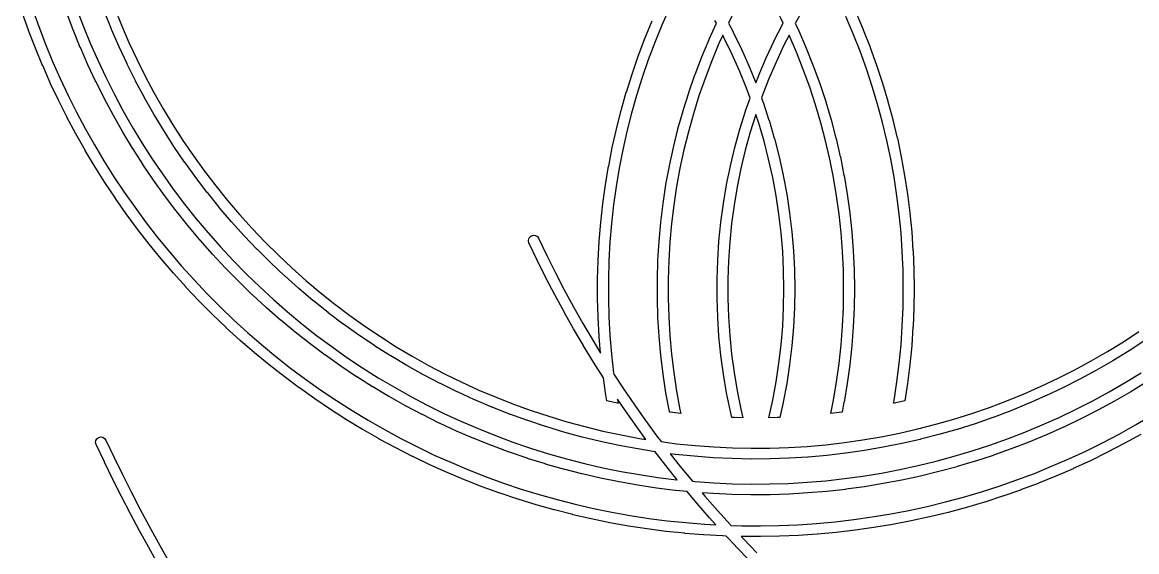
# Model space of a CAD drawing. Header units: millimetres. Extents: x -40 to 40, y -32.5 to 32.5.
# Drawn here: x -25.79 to -7.12, y -15.24 to -6.37 of the extents above; entities that cross this region are included whole.
import ezdxf

# ---------------------------------------------------------------- set-up
doc = ezdxf.new("R2010")
doc.units = ezdxf.units.MM
doc.layers.add('ENGRAVE_LINES', color=4, linetype='Continuous')

msp = doc.modelspace()

# ---------------------------------------------------------------- linework, layer by layer
at = {"layer": 'ENGRAVE_LINES'}
msp.add_lwpolyline([(-13.74, -6.823), (-13.739, -6.826), (-13.61, -7.114), (-13.609, -7.117), (-13.5, -7.386), (-13.452, -7.264), (-13.451, -7.261), (-13.327, -6.971), (-13.326, -6.968), (-13.192, -6.682), (-13.191, -6.679), (-13.048, -6.397), (-13.046, -6.395), (-13.041, -6.386), (-13.079, -6.305), (-13.221, -6.026), (-13.371, -5.752), (-13.5, -5.533), (-13.551, -5.616), (-13.705, -5.888), (-13.851, -6.165), (-13.959, -6.387), (-13.88, -6.536), (-13.879, -6.539)], close=True, dxfattribs=at)
for points in [[(-25.619, -6.152), (-25.513, -6.447), (-25.401, -6.739), (-25.282, -7.028), (-25.155, -7.315), (-25.022, -7.598), (-24.882, -7.878), (-24.735, -8.155), (-24.581, -8.428), (-24.42, -8.697), (-24.253, -8.961), (-24.08, -9.222), (-23.9, -9.479), (-23.714, -9.731), (-23.522, -9.978), (-23.324, -10.221), (-23.12, -10.458), (-22.911, -10.691), (-22.695, -10.919), (-22.475, -11.141), (-22.248, -11.357), (-22.017, -11.568), (-21.781, -11.774), (-21.539, -11.973), (-21.293, -12.167), (-21.042, -12.354), (-20.787, -12.536), (-20.527, -12.711), (-20.263, -12.879), (-19.995, -13.041), (-19.723, -13.197), (-19.448, -13.345), (-19.169, -13.487), (-18.886, -13.623), (-18.6, -13.751), (-18.312, -13.872), (-18.02, -13.986), (-17.726, -14.093), (-17.429, -14.193), (-17.129, -14.285), (-16.828, -14.37), (-16.525, -14.448), (-16.219, -14.518), (-15.913, -14.581), (-15.604, -14.636), (-15.295, -14.684), (-14.984, -14.724), (-14.673, -14.756), (-14.361, -14.781), (-14.17, -14.792), (-14.276, -14.674), (-14.277, -14.673), (-14.49, -14.429), (-14.491, -14.428), (-14.653, -14.235), (-14.847, -14.216), (-14.849, -14.216), (-15.162, -14.177), (-15.164, -14.177), (-15.476, -14.13), (-15.479, -14.13), (-15.789, -14.075), (-15.792, -14.074), (-16.101, -14.012), (-16.103, -14.011), (-16.41, -13.94), (-16.413, -13.94), (-16.718, -13.861), (-16.72, -13.861), (-17.024, -13.774), (-17.026, -13.773), (-17.327, -13.679), (-17.329, -13.678), (-17.628, -13.576), (-17.63, -13.575), (-17.925, -13.466), (-17.928, -13.465), (-18.22, -13.347), (-18.223, -13.346), (-18.512, -13.221), (-18.514, -13.221), (-18.801, -13.088), (-18.803, -13.087), (-19.086, -12.947), (-19.088, -12.946), (-19.367, -12.799), (-19.369, -12.798), (-19.644, -12.644), (-19.646, -12.643), (-19.917, -12.482), (-19.919, -12.48), (-20.186, -12.312), (-20.188, -12.311), (-20.45, -12.136), (-20.452, -12.135), (-20.71, -11.953), (-20.712, -11.951), (-20.965, -11.763), (-20.967, -11.762), (-21.215, -11.567), (-21.217, -11.565), (-21.46, -11.364), (-21.461, -11.363), (-21.699, -11.155), (-21.701, -11.154), (-21.933, -10.94), (-21.935, -10.939), (-22.161, -10.719), (-22.163, -10.718), (-22.384, -10.492), (-22.386, -10.491), (-22.6, -10.26), (-22.602, -10.258), (-22.811, -10.022), (-22.813, -10.02), (-23.015, -9.778), (-23.017, -9.777), (-23.213, -9.53), (-23.215, -9.528), (-23.405, -9.276), (-23.406, -9.274), (-23.589, -9.018), (-23.591, -9.016), (-23.767, -8.754), (-23.769, -8.752), (-23.939, -8.487), (-23.94, -8.485), (-24.103, -8.215), (-24.104, -8.213), (-24.26, -7.938), (-24.261, -7.936), (-24.41, -7.658), (-24.411, -7.656), (-24.553, -7.374), (-24.554, -7.372), (-24.688, -7.087), (-24.689, -7.085), (-24.816, -6.796), (-24.817, -6.794), (-24.936, -6.502), (-24.937, -6.5), (-25.048, -6.205)], [(-24.88, -6.142), (-24.769, -6.435), (-24.65, -6.725), (-24.524, -7.011), (-24.391, -7.295), (-24.251, -7.574), (-24.103, -7.85), (-23.948, -8.123), (-23.786, -8.391), (-23.618, -8.655), (-23.442, -8.914), (-23.26, -9.169), (-23.072, -9.419), (-22.877, -9.664), (-22.675, -9.903), (-22.468, -10.138), (-22.255, -10.367), (-22.035, -10.591), (-21.81, -10.808), (-21.58, -11.02), (-21.344, -11.226), (-21.103, -11.426), (-20.857, -11.619), (-20.605, -11.806), (-20.349, -11.987), (-20.089, -12.161), (-19.824, -12.328), (-19.555, -12.488), (-19.282, -12.641), (-19.005, -12.787), (-18.724, -12.925), (-18.44, -13.057), (-18.152, -13.181), (-17.862, -13.297), (-17.568, -13.406), (-17.272, -13.508), (-16.973, -13.601), (-16.672, -13.687), (-16.369, -13.765), (-16.064, -13.836), (-15.757, -13.898), (-15.449, -13.952), (-15.139, -13.999), (-14.828, -14.037), (-14.815, -14.038), (-14.905, -13.928), (-14.906, -13.927), (-15.106, -13.672), (-15.107, -13.671), (-15.185, -13.568), (-15.477, -13.522), (-15.479, -13.521), (-15.789, -13.464), (-15.792, -13.463), (-16.1, -13.397), (-16.102, -13.397), (-16.409, -13.322), (-16.411, -13.322), (-16.716, -13.239), (-16.718, -13.238), (-17.02, -13.147), (-17.023, -13.147), (-17.322, -13.047), (-17.325, -13.047), (-17.621, -12.939), (-17.624, -12.939), (-17.917, -12.823), (-17.92, -12.822), (-18.21, -12.699), (-18.212, -12.698), (-18.499, -12.567), (-18.501, -12.566), (-18.785, -12.427), (-18.787, -12.426), (-19.066, -12.28), (-19.069, -12.278), (-19.344, -12.124), (-19.346, -12.123), (-19.617, -11.962), (-19.619, -11.96), (-19.886, -11.792), (-19.888, -11.79), (-20.15, -11.614), (-20.152, -11.613), (-20.409, -11.43), (-20.411, -11.429), (-20.663, -11.239), (-20.665, -11.237), (-20.911, -11.04), (-20.913, -11.039), (-21.154, -10.836), (-21.156, -10.834), (-21.392, -10.624), (-21.394, -10.622), (-21.623, -10.406), (-21.625, -10.405), (-21.849, -10.182), (-21.851, -10.18), (-22.069, -9.952), (-22.07, -9.95), (-22.282, -9.716), (-22.283, -9.714), (-22.488, -9.474), (-22.49, -9.473), (-22.688, -9.227), (-22.69, -9.225), (-22.881, -8.975), (-22.883, -8.973), (-23.068, -8.717), (-23.069, -8.715), (-23.247, -8.454), (-23.248, -8.452), (-23.419, -8.187), (-23.42, -8.185), (-23.583, -7.915), (-23.584, -7.913), (-23.74, -7.638), (-23.742, -7.636), (-23.89, -7.358), (-23.891, -7.356), (-24.032, -7.073), (-24.033, -7.071), (-24.166, -6.785), (-24.167, -6.783), (-24.292, -6.493), (-24.293, -6.491), (-24.41, -6.198)], [(-24.243, -6.132), (-24.126, -6.423), (-24.002, -6.71), (-23.87, -6.994), (-23.73, -7.274), (-23.583, -7.55), (-23.429, -7.823), (-23.267, -8.091), (-23.097, -8.354), (-22.921, -8.613), (-22.738, -8.866), (-22.547, -9.115), (-22.351, -9.358), (-22.147, -9.596), (-21.937, -9.829), (-21.721, -10.055), (-21.499, -10.276), (-21.271, -10.49), (-21.037, -10.699), (-20.798, -10.9), (-20.553, -11.096), (-20.303, -11.284), (-20.048, -11.466), (-19.788, -11.64), (-19.524, -11.808), (-19.255, -11.968), (-18.982, -12.121), (-18.704, -12.266), (-18.423, -12.404), (-18.139, -12.534), (-17.85, -12.656), (-17.559, -12.771), (-17.265, -12.877), (-16.967, -12.975), (-16.668, -13.066), (-16.365, -13.148), (-16.061, -13.221), (-15.755, -13.287), (-15.447, -13.344), (-15.341, -13.361), (-15.495, -13.151), (-15.496, -13.149), (-15.683, -12.885), (-15.683, -12.884), (-15.818, -12.686), (-15.807, -12.755), (-15.822, -12.752), (-15.996, -12.713), (-16.018, -12.583), (-16.018, -12.58), (-16.053, -12.33), (-16.218, -12.07), (-16.219, -12.068), (-16.387, -11.792), (-16.388, -11.791), (-16.552, -11.511), (-16.553, -11.51), (-16.711, -11.228), (-16.712, -11.227), (-16.866, -10.942), (-16.867, -10.941), (-17.016, -10.653), (-17.017, -10.652), (-17.161, -10.362), (-17.162, -10.361), (-17.301, -10.068), (-17.31, -10.034), (-17.305, -10), (-17.287, -9.97), (-17.259, -9.949), (-17.225, -9.94), (-17.19, -9.945), (-17.16, -9.963), (-17.139, -9.991), (-17, -10.283), (-16.856, -10.571), (-16.708, -10.857), (-16.554, -11.14), (-16.396, -11.421), (-16.233, -11.699), (-16.1, -11.918), (-16.124, -11.635), (-16.124, -11.632), (-16.141, -11.317), (-16.141, -11.315), (-16.15, -10.999), (-16.15, -10.997), (-16.15, -10.681), (-16.15, -10.679), (-16.141, -10.363), (-16.141, -10.361), (-16.124, -10.046), (-16.124, -10.043), (-16.097, -9.729), (-16.097, -9.726), (-16.062, -9.413), (-16.062, -9.41), (-16.018, -9.098), (-16.018, -9.095), (-15.966, -8.784), (-15.965, -8.782), (-15.905, -8.472), (-15.904, -8.469), (-15.835, -8.162), (-15.834, -8.159), (-15.757, -7.853), (-15.756, -7.851), (-15.67, -7.547), (-15.669, -7.545), (-15.574, -7.244), (-15.574, -7.242), (-15.471, -6.943), (-15.47, -6.941), (-15.359, -6.646), (-15.358, -6.643), (-15.239, -6.351)], [(-14.946, -6.134), (-15.072, -6.42), (-15.191, -6.71), (-15.301, -7.003), (-15.403, -7.299), (-15.497, -7.598), (-15.582, -7.899), (-15.66, -8.202), (-15.728, -8.508), (-15.789, -8.815), (-15.84, -9.124), (-15.884, -9.434), (-15.918, -9.745), (-15.944, -10.057), (-15.961, -10.369), (-15.97, -10.682), (-15.97, -10.995), (-15.961, -11.308), (-15.944, -11.621), (-15.918, -11.933), (-15.884, -12.244), (-15.88, -12.266), (-15.717, -12.516), (-15.535, -12.782), (-15.349, -13.045), (-15.159, -13.305), (-15.087, -13.399), (-14.828, -13.433), (-14.516, -13.465), (-14.204, -13.488), (-13.891, -13.503), (-13.578, -13.51), (-13.265, -13.508), (-12.952, -13.497), (-12.64, -13.478), (-12.328, -13.45), (-12.017, -13.414), (-11.707, -13.37), (-11.399, -13.317), (-11.092, -13.255), (-10.786, -13.186), (-10.483, -13.108), (-10.182, -13.021), (-9.884, -12.927), (-9.588, -12.825), (-9.295, -12.714), (-9.005, -12.596), (-8.719, -12.47), (-8.436, -12.336), (-8.156, -12.194), (-7.881, -12.045), (-7.61, -11.889), (-7.343, -11.725), (-7.081, -11.554)], [(-13.611, -15.385), (-13.836, -15.153), (-13.837, -15.152), (-13.997, -14.98), (-14.054, -14.978), (-14.057, -14.978), (-14.372, -14.961), (-14.374, -14.961), (-14.688, -14.936), (-14.69, -14.935), (-15.004, -14.903), (-15.006, -14.902), (-15.319, -14.862), (-15.321, -14.862), (-15.633, -14.814), (-15.635, -14.813), (-15.945, -14.758), (-15.948, -14.757), (-16.257, -14.694), (-16.259, -14.694), (-16.566, -14.623), (-16.568, -14.622), (-16.874, -14.544), (-16.876, -14.544), (-17.179, -14.458), (-17.182, -14.457), (-17.483, -14.364), (-17.485, -14.364), (-17.784, -14.263), (-17.786, -14.263), (-18.082, -14.155), (-18.084, -14.154), (-18.378, -14.039), (-18.38, -14.038), (-18.671, -13.916), (-18.673, -13.916), (-18.961, -13.786), (-18.963, -13.785), (-19.247, -13.649), (-19.249, -13.648), (-19.53, -13.505), (-19.532, -13.504), (-19.81, -13.355), (-19.812, -13.353), (-20.086, -13.197), (-20.087, -13.196), (-20.357, -13.033), (-20.359, -13.031), (-20.625, -12.862), (-20.627, -12.86), (-20.888, -12.684), (-20.89, -12.683), (-21.147, -12.5), (-21.149, -12.499), (-21.402, -12.31), (-21.403, -12.309), (-21.651, -12.114), (-21.653, -12.113), (-21.896, -11.912), (-21.898, -11.91), (-22.136, -11.704), (-22.138, -11.702), (-22.371, -11.49), (-22.372, -11.488), (-22.6, -11.27), (-22.602, -11.268), (-22.824, -11.045), (-22.825, -11.043), (-23.042, -10.814), (-23.044, -10.812), (-23.255, -10.578), (-23.256, -10.577), (-23.462, -10.337), (-23.463, -10.335), (-23.662, -10.091), (-23.664, -10.089), (-23.857, -9.84), (-23.858, -9.839), (-24.046, -9.585), (-24.047, -9.583), (-24.228, -9.325), (-24.229, -9.323), (-24.404, -9.06), (-24.405, -9.058), (-24.573, -8.792), (-24.574, -8.79), (-24.736, -8.519), (-24.737, -8.517), (-24.892, -8.242), (-24.893, -8.24), (-25.041, -7.962), (-25.042, -7.96), (-25.183, -7.678), (-25.184, -7.676), (-25.319, -7.391), (-25.32, -7.389), (-25.447, -7.1), (-25.448, -7.098), (-25.568, -6.807), (-25.569, -6.805), (-25.682, -6.51), (-25.683, -6.508), (-25.789, -6.211)], [(-12.737, -6.206), (-12.839, -6.392), (-12.782, -6.513), (-12.781, -6.515), (-12.656, -6.805), (-12.654, -6.807), (-12.538, -7.101), (-12.537, -7.103), (-12.429, -7.4), (-12.428, -7.402), (-12.329, -7.702), (-12.328, -7.705), (-12.238, -8.007), (-12.237, -8.01), (-12.157, -8.315), (-12.156, -8.318), (-12.085, -8.625), (-12.084, -8.628), (-12.023, -8.938), (-12.022, -8.94), (-11.97, -9.252), (-11.969, -9.254), (-11.926, -9.567), (-11.926, -9.57), (-11.892, -9.884), (-11.892, -9.886), (-11.868, -10.201), (-11.868, -10.204), (-11.854, -10.519), (-11.854, -10.522), (-11.849, -10.837), (-11.849, -10.839), (-11.849, -10.84), (-11.854, -11.156), (-11.854, -11.159), (-11.868, -11.474), (-11.868, -11.477), (-11.892, -11.791), (-11.892, -11.794), (-11.926, -12.108), (-11.926, -12.111), (-11.969, -12.423), (-11.97, -12.426), (-12.022, -12.737), (-12.023, -12.74), (-12.055, -12.905), (-12.064, -12.906), (-12.243, -12.928), (-12.244, -12.928), (-12.199, -12.706), (-12.147, -12.398), (-12.105, -12.088), (-12.072, -11.776), (-12.048, -11.464), (-12.034, -11.152), (-12.029, -10.839), (-12.034, -10.526), (-12.048, -10.213), (-12.072, -9.901), (-12.105, -9.59), (-12.147, -9.28), (-12.199, -8.972), (-12.261, -8.665), (-12.331, -8.36), (-12.411, -8.057), (-12.5, -7.757), (-12.598, -7.46), (-12.705, -7.166), (-12.821, -6.875), (-12.944, -6.591), (-13.03, -6.759), (-13.162, -7.043), (-13.285, -7.33), (-13.398, -7.622), (-13.405, -7.642), (-13.38, -7.708), (-13.379, -7.711), (-13.28, -8.011), (-13.279, -8.014), (-13.19, -8.317), (-13.189, -8.32), (-13.11, -8.626), (-13.11, -8.629), (-13.041, -8.937), (-13.041, -8.94), (-12.983, -9.251), (-12.982, -9.254), (-12.935, -9.566), (-12.934, -9.569), (-12.897, -9.882), (-12.897, -9.885), (-12.87, -10.2), (-12.87, -10.203), (-12.854, -10.519), (-12.854, -10.522), (-12.849, -10.837), (-12.849, -10.839), (-12.849, -10.84), (-12.854, -11.156), (-12.854, -11.159), (-12.87, -11.475), (-12.87, -11.478), (-12.897, -11.792), (-12.897, -11.795), (-12.934, -12.109), (-12.935, -12.112), (-12.982, -12.424), (-12.983, -12.427), (-13.041, -12.738), (-13.041, -12.741), (-13.097, -12.992), (-13.14, -12.994), (-13.283, -12.998), (-13.217, -12.703), (-13.16, -12.396), (-13.113, -12.086), (-13.076, -11.776), (-13.05, -11.464), (-13.034, -11.152), (-13.029, -10.839), (-13.034, -10.526), (-13.05, -10.214), (-13.076, -9.902), (-13.113, -9.591), (-13.16, -9.282), (-13.217, -8.975), (-13.285, -8.669), (-13.363, -8.366), (-13.451, -8.066), (-13.501, -7.917), (-13.501, -7.917), (-13.594, -8.216), (-13.677, -8.517), (-13.75, -8.822), (-13.813, -9.128), (-13.865, -9.437), (-13.907, -9.747), (-13.938, -10.058), (-13.959, -10.37), (-13.97, -10.682), (-13.97, -10.995), (-13.959, -11.308), (-13.938, -11.62), (-13.907, -11.931), (-13.865, -12.241), (-13.813, -12.55), (-13.75, -12.856), (-13.716, -12.998), (-13.86, -12.994), (-13.902, -12.992), (-13.925, -12.896), (-13.926, -12.894), (-13.989, -12.584), (-13.99, -12.581), (-14.043, -12.27), (-14.043, -12.267), (-14.085, -11.954), (-14.086, -11.951), (-14.118, -11.637), (-14.118, -11.634), (-14.139, -11.318), (-14.139, -11.315), (-14.15, -11), (-14.15, -10.997), (-14.15, -10.681), (-14.15, -10.678), (-14.139, -10.362), (-14.139, -10.359), (-14.118, -10.044), (-14.118, -10.041), (-14.086, -9.727), (-14.085, -9.724), (-14.043, -9.411), (-14.043, -9.408), (-13.99, -9.097), (-13.989, -9.094), (-13.926, -8.784), (-13.925, -8.781), (-13.852, -8.474), (-13.851, -8.471), (-13.767, -8.167), (-13.766, -8.164), (-13.672, -7.862), (-13.671, -7.859), (-13.596, -7.643), (-13.658, -7.476), (-13.775, -7.186), (-13.903, -6.9), (-14.04, -6.619), (-14.054, -6.592), (-14.118, -6.731), (-14.238, -7.02), (-14.349, -7.313), (-14.452, -7.608), (-14.545, -7.907), (-14.63, -8.208), (-14.705, -8.512), (-14.771, -8.818), (-14.828, -9.126), (-14.875, -9.435), (-14.913, -9.746), (-14.941, -10.057), (-14.96, -10.37), (-14.97, -10.682), (-14.97, -10.995), (-14.96, -11.308), (-14.941, -11.62), (-14.913, -11.932), (-14.875, -12.243), (-14.828, -12.552), (-14.771, -12.86), (-14.756, -12.928), (-14.757, -12.928), (-14.936, -12.906), (-14.946, -12.905), (-14.947, -12.896), (-14.948, -12.894), (-15.005, -12.583), (-15.006, -12.581), (-15.053, -12.269), (-15.054, -12.266), (-15.092, -11.953), (-15.092, -11.95), (-15.121, -11.635), (-15.121, -11.633), (-15.14, -11.318), (-15.14, -11.315), (-15.15, -10.999), (-15.15, -10.997), (-15.15, -10.681), (-15.15, -10.678), (-15.14, -10.363), (-15.14, -10.36), (-15.121, -10.045), (-15.121, -10.042), (-15.092, -9.728), (-15.092, -9.725), (-15.054, -9.412), (-15.053, -9.409), (-15.006, -9.097), (-15.005, -9.094), (-14.948, -8.784), (-14.947, -8.781), (-14.881, -8.473), (-14.88, -8.47), (-14.804, -8.164), (-14.804, -8.161), (-14.718, -7.857), (-14.718, -7.854), (-14.623, -7.553), (-14.622, -7.551), (-14.519, -7.252), (-14.518, -7.25), (-14.406, -6.955), (-14.405, -6.952), (-14.283, -6.661), (-14.282, -6.658), (-14.161, -6.391), (-14.186, -6.343)], [(-11.825, -6.205), (-11.701, -6.496), (-11.7, -6.498), (-11.585, -6.792), (-11.584, -6.794), (-11.477, -7.091), (-11.476, -7.093), (-11.378, -7.393), (-11.377, -7.395), (-11.287, -7.698), (-11.286, -7.7), (-11.204, -8.005), (-11.203, -8.007), (-11.13, -8.314), (-11.129, -8.317), (-11.064, -8.625), (-11.064, -8.628), (-11.007, -8.938), (-11.007, -8.941), (-10.959, -9.253), (-10.959, -9.255), (-10.919, -9.568), (-10.919, -9.571), (-10.889, -9.885), (-10.888, -9.887), (-10.867, -10.202), (-10.866, -10.204), (-10.853, -10.52), (-10.853, -10.522), (-10.849, -10.838), (-10.849, -10.839), (-10.849, -10.84), (-10.853, -11.156), (-10.853, -11.158), (-10.866, -11.473), (-10.867, -11.476), (-10.888, -11.791), (-10.889, -11.793), (-10.919, -12.107), (-10.919, -12.11), (-10.959, -12.423), (-10.959, -12.425), (-11.003, -12.713), (-11.178, -12.752), (-11.193, -12.755), (-11.184, -12.709), (-11.137, -12.399), (-11.098, -12.088), (-11.068, -11.777), (-11.046, -11.465), (-11.033, -11.152), (-11.029, -10.839), (-11.033, -10.526), (-11.046, -10.213), (-11.068, -9.901), (-11.098, -9.589), (-11.137, -9.279), (-11.184, -8.969), (-11.24, -8.661), (-11.305, -8.355), (-11.378, -8.05), (-11.459, -7.748), (-11.549, -7.448), (-11.647, -7.151), (-11.753, -6.856), (-11.867, -6.565), (-11.99, -6.277)], [(-6.982, -11.704), (-7.246, -11.876), (-7.248, -11.878), (-7.517, -12.043), (-7.519, -12.044), (-7.792, -12.202), (-7.794, -12.203), (-8.072, -12.353), (-8.074, -12.354), (-8.355, -12.497), (-8.358, -12.498), (-8.643, -12.633), (-8.645, -12.634), (-8.934, -12.761), (-8.936, -12.762), (-9.228, -12.881), (-9.23, -12.882), (-9.526, -12.994), (-9.528, -12.994), (-9.826, -13.098), (-9.828, -13.098), (-10.129, -13.193), (-10.132, -13.194), (-10.435, -13.281), (-10.437, -13.282), (-10.743, -13.36), (-10.745, -13.361), (-11.053, -13.431), (-11.055, -13.431), (-11.365, -13.493), (-11.367, -13.494), (-11.678, -13.547), (-11.68, -13.547), (-11.993, -13.592), (-11.995, -13.593), (-12.308, -13.629), (-12.311, -13.629), (-12.625, -13.657), (-12.628, -13.657), (-12.943, -13.677), (-12.945, -13.677), (-13.26, -13.688), (-13.263, -13.688), (-13.578, -13.69), (-13.581, -13.69), (-13.896, -13.683), (-13.899, -13.683), (-14.214, -13.668), (-14.216, -13.668), (-14.531, -13.644), (-14.533, -13.644), (-14.847, -13.612), (-14.85, -13.612), (-14.933, -13.601), (-14.765, -13.815), (-14.563, -14.063), (-14.516, -14.067), (-14.204, -14.09), (-13.891, -14.104), (-13.578, -14.11), (-13.265, -14.108), (-12.952, -14.098), (-12.64, -14.079), (-12.328, -14.053), (-12.016, -14.019), (-11.706, -13.976), (-11.397, -13.926), (-11.089, -13.868), (-10.783, -13.801), (-10.479, -13.727), (-10.177, -13.645), (-9.877, -13.555), (-9.58, -13.458), (-9.285, -13.353), (-8.993, -13.24), (-8.703, -13.12), (-8.418, -12.992), (-8.135, -12.857), (-7.856, -12.714), (-7.581, -12.565), (-7.31, -12.408), (-7.043, -12.245)], [(-6.948, -12.398), (-7.217, -12.563), (-7.219, -12.564), (-7.492, -12.721), (-7.494, -12.723), (-7.771, -12.873), (-7.773, -12.874), (-8.054, -13.018), (-8.056, -13.019), (-8.341, -13.155), (-8.343, -13.156), (-8.631, -13.284), (-8.633, -13.285), (-8.924, -13.407), (-8.927, -13.407), (-9.221, -13.521), (-9.223, -13.522), (-9.52, -13.628), (-9.522, -13.629), (-9.822, -13.727), (-9.824, -13.727), (-10.127, -13.818), (-10.129, -13.819), (-10.433, -13.901), (-10.435, -13.902), (-10.742, -13.977), (-10.744, -13.977), (-11.053, -14.044), (-11.055, -14.044), (-11.365, -14.103), (-11.367, -14.103), (-11.678, -14.154), (-11.681, -14.155), (-11.993, -14.197), (-11.995, -14.198), (-12.309, -14.232), (-12.311, -14.232), (-12.626, -14.259), (-12.628, -14.259), (-12.943, -14.277), (-12.945, -14.277), (-13.261, -14.288), (-13.263, -14.288), (-13.578, -14.29), (-13.581, -14.29), (-13.896, -14.284), (-13.898, -14.284), (-14.213, -14.269), (-14.216, -14.269), (-14.4, -14.256), (-14.354, -14.311), (-14.142, -14.554), (-13.926, -14.793), (-13.917, -14.802), (-13.735, -14.808), (-13.422, -14.81), (-13.109, -14.804), (-12.796, -14.791), (-12.483, -14.77), (-12.171, -14.741), (-11.86, -14.705), (-11.55, -14.661), (-11.241, -14.609), (-10.934, -14.55), (-10.628, -14.484), (-10.323, -14.41), (-10.021, -14.329), (-9.721, -14.24), (-9.423, -14.144), (-9.127, -14.04), (-8.834, -13.93), (-8.544, -13.812), (-8.256, -13.688), (-7.972, -13.556), (-7.691, -13.417), (-7.414, -13.272), (-7.14, -13.12), (-6.87, -12.961)], [(-23.512, -15.456), (-23.67, -15.175), (-23.671, -15.174), (-23.826, -14.892), (-23.826, -14.891), (-23.978, -14.607), (-23.978, -14.606), (-24.126, -14.32), (-24.127, -14.319), (-24.272, -14.032), (-24.272, -14.031), (-24.413, -13.741), (-24.414, -13.74), (-24.552, -13.449), (-24.56, -13.415), (-24.555, -13.38), (-24.537, -13.35), (-24.509, -13.329), (-24.475, -13.321), (-24.44, -13.326), (-24.41, -13.344), (-24.389, -13.372), (-24.251, -13.663), (-24.111, -13.951), (-23.966, -14.238), (-23.819, -14.523), (-23.668, -14.806), (-23.513, -15.087), (-23.355, -15.367)], [(-7.052, -13.277), (-7.328, -13.43), (-7.329, -13.431), (-7.609, -13.577), (-7.611, -13.578), (-7.894, -13.718), (-7.896, -13.719), (-8.182, -13.851), (-8.184, -13.852), (-8.473, -13.978), (-8.475, -13.979), (-8.767, -14.097), (-8.769, -14.098), (-9.064, -14.209), (-9.066, -14.21), (-9.364, -14.314), (-9.366, -14.315), (-9.666, -14.411), (-9.669, -14.412), (-9.971, -14.501), (-9.973, -14.502), (-10.278, -14.584), (-10.28, -14.585), (-10.586, -14.659), (-10.588, -14.659), (-10.897, -14.726), (-10.899, -14.727), (-11.208, -14.786), (-11.211, -14.787), (-11.522, -14.838), (-11.524, -14.839), (-11.836, -14.883), (-11.838, -14.883), (-12.152, -14.92), (-12.154, -14.92), (-12.468, -14.949), (-12.47, -14.949), (-12.785, -14.97), (-12.787, -14.97), (-13.102, -14.984), (-13.104, -14.984), (-13.42, -14.99), (-13.422, -14.99), (-13.737, -14.988), (-13.739, -14.988), (-13.744, -14.988), (-13.706, -15.028), (-13.482, -15.26)]]:
    msp.add_lwpolyline(points, dxfattribs=at)

doc.saveas('drawing.dxf')
